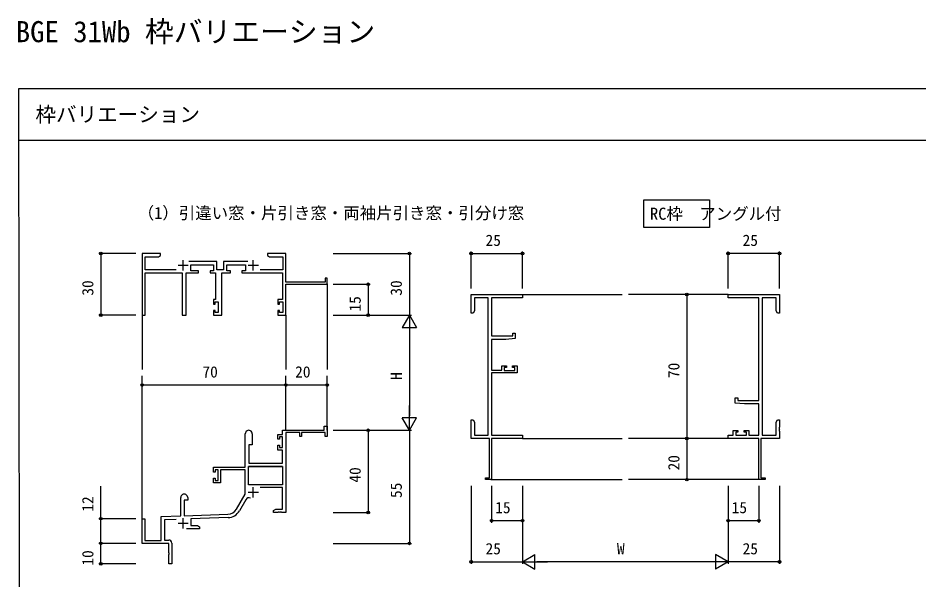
# Model space of a CAD drawing. Units: millimetres, scale not verified. Extents: x -438 to 439, y -599 to 597.
# Drawn here: x -437.6 to 0.6, y 323.4 to 596.7 of the extents above; entities that cross this region are included whole.
import ezdxf
from ezdxf.enums import TextEntityAlignment as Align

# ---------------------------------------------------------------- set-up
doc = ezdxf.new("R2010")
doc.units = ezdxf.units.MM
doc.header["$LTSCALE"] = 4
for name, color, linetype in [('0-1_USER1', 3, 'Continuous'), ('0-2_YKK_11', 7, 'Continuous'), ('0-3_YKK_12', 2, 'Continuous'), ('0-4_YKK_D', 6, 'Continuous'), ('0-5_YKK_ZWAK', 7, 'Continuous')]:
    doc.layers.add(name, color=color, linetype=linetype)
doc.styles.add('ＭＳ ゴシック', font='')
doc.styles.get('ＭＳ ゴシック').set_extended_font_data('MS Gothic')

msp = doc.modelspace()

# ---------------------------------------------------------------- linework, layer by layer
at = {"layer": '0-1_USER1'}
msp.add_lwpolyline([(-133.29, 508.2), (-101.29, 508.2), (-101.29, 494.842), (-133.29, 494.842)], close=True, dxfattribs=at)
at = {"layer": '0-2_YKK_11'}
for p, q in [((-357.272, 473.9), (-357.272, 478.9)), ((-323.172, 473.9), (-323.172, 478.9)), ((-354.772, 476.4), (-359.772, 476.4)), ((-320.672, 476.4), (-325.672, 476.4)), ((-323.172, 363.491), (-323.172, 368.491)), ((-320.672, 365.991), (-325.672, 365.991)), ((-326.779, 362.439), (-329.915, 357.007)), ((-354.772, 350.891), (-359.772, 350.891)), ((-357.272, 348.391), (-357.272, 353.391))]:
    msp.add_line(p, q, dxfattribs=at)
for points in [[(-360.608, 474.3), (-375.672, 474.3), (-375.672, 480.6), (-369.311, 480.6), (-368.272, 481.2), (-368.272, 482.2), (-377.272, 482.2), (-377.272, 452.2), (-375.672, 452.2), (-375.672, 472.7), (-357.722, 472.7), (-357.722, 452.2), (-355.822, 452.2), (-355.822, 472.7), (-349.772, 472.7), (-349.772, 473.7), (-353.572, 473.7), (-353.572, 476.7), (-342.472, 476.7), (-342.472, 473.7), (-344.172, 473.7), (-344.172, 472.7), (-341.572, 472.7), (-341.572, 459.8), (-342.572, 459.8), (-342.572, 457.5), (-341.772, 457.5), (-341.772, 458.6), (-340.272, 458.6), (-340.272, 453.4), (-341.772, 453.4), (-341.772, 454.5), (-342.572, 454.5), (-342.572, 452.2), (-338.472, 452.2), (-338.472, 472.7), (-334.272, 472.7), (-334.272, 473.7), (-335.972, 473.7), (-335.972, 476.7)], [(-335.972, 476.7), (-326.972, 476.7), (-326.972, 473.7), (-328.672, 473.7), (-328.672, 472.7), (-308.972, 472.7), (-308.972, 459.8), (-311.172, 459.8), (-311.172, 457.5), (-310.372, 457.5), (-310.372, 458.6), (-308.872, 458.6), (-308.872, 453.4), (-310.372, 453.4), (-310.372, 454.5), (-311.172, 454.5), (-311.172, 452.2), (-307.272, 452.2), (-307.272, 467.2), (-287.272, 467.2), (-287.272, 470.2), (-288.172, 470.2), (-288.172, 468.2), (-307.272, 468.2), (-307.272, 482.2), (-316.272, 482.2), (-316.272, 481.2), (-315.233, 480.6), (-308.872, 480.6), (-308.872, 474.3), (-319.836, 474.3)], [(-325.893, 478.3), (-337.572, 478.3), (-337.572, 474.3), (-340.872, 474.3), (-340.872, 478.3), (-354.551, 478.3)], [(-208.902, 393.83), (-208.902, 460.57), (-215.642, 460.57), (-215.642, 454.291), (-216.272, 453.2), (-217.272, 453.2), (-217.272, 462.2), (-192.272, 462.2), (-192.272, 460.57), (-207.272, 460.57), (-207.272, 442.1), (-196.972, 442.1), (-196.972, 443.4), (-195.772, 443.4), (-195.772, 440.794), (-200.272, 440.4), (-207.272, 440.4), (-207.272, 425.4), (-202.372, 425.4), (-202.372, 427.5), (-200.072, 427.5), (-200.072, 426.7), (-201.172, 426.7), (-201.172, 425.2), (-195.972, 425.2), (-195.972, 426.7), (-197.072, 426.7), (-197.072, 427.5), (-194.772, 427.5), (-194.772, 424.2), (-207.272, 424.2), (-207.272, 393.83), (-192.272, 393.83), (-192.272, 392.2), (-207.272, 392.2), (-207.272, 372.2), (-210.272, 372.2), (-210.272, 373.1), (-208.272, 373.1), (-208.272, 392.2)], [(-88.774, 412), (-87.574, 412), (-87.574, 410.7), (-77.274, 410.7), (-77.274, 460.57), (-92.274, 460.57), (-92.274, 462.2), (-67.274, 462.2), (-67.274, 453.2), (-68.274, 453.2), (-68.904, 454.291), (-68.904, 460.57), (-75.644, 460.57)], [(-75.644, 460.57), (-75.644, 393.83), (-68.904, 393.83), (-68.904, 400.109), (-68.274, 401.2), (-67.274, 401.2), (-67.274, 397.658), (-67.394, 397.475), (-67.394, 396.925), (-67.274, 396.742), (-67.274, 396.658), (-67.394, 396.475), (-67.394, 395.925), (-67.274, 395.742), (-67.274, 392.2), (-76.274, 392.2), (-76.274, 373.1), (-74.274, 373.1), (-74.274, 372.2), (-77.274, 372.2), (-77.274, 392.2), (-92.274, 392.2), (-92.274, 393.83), (-89.774, 393.83), (-89.774, 396.1), (-87.474, 396.1), (-87.474, 395.3), (-88.574, 395.3), (-88.574, 393.83), (-83.374, 393.83), (-83.374, 395.3), (-84.474, 395.3), (-84.474, 396.1), (-82.174, 396.1), (-82.174, 393.83), (-77.274, 393.83), (-77.274, 409), (-84.274, 409), (-88.774, 409.394), (-88.774, 412)], [(-208.272, 392.2), (-217.272, 392.2), (-217.272, 395.742), (-217.152, 395.925), (-217.152, 396.475), (-217.272, 396.658), (-217.272, 396.742), (-217.152, 396.925), (-217.152, 397.475), (-217.272, 397.658), (-217.272, 401.2), (-216.272, 401.2), (-215.642, 400.109), (-215.642, 393.83), (-208.902, 393.83)], [(-331.326, 357.822), (-327.072, 365.191), (-327.072, 376.991), (-339.072, 376.991), (-339.072, 370.591), (-342.572, 370.591), (-342.572, 372.891), (-341.772, 372.891), (-341.772, 371.791), (-340.272, 371.791), (-340.272, 376.991), (-341.772, 376.991), (-341.772, 375.891), (-342.572, 375.891), (-342.572, 378.191), (-327.072, 378.191), (-327.072, 394.491)], [(-323.672, 394.491), (-323.672, 389.191), (-325.272, 389.191), (-325.272, 380.191), (-308.902, 380.191), (-308.902, 386.591), (-311.172, 386.591), (-311.172, 388.891), (-310.372, 388.891), (-310.372, 387.791), (-308.902, 387.791), (-308.902, 392.991), (-310.372, 392.991), (-310.372, 391.891), (-311.172, 391.891), (-311.172, 394.191), (-308.902, 394.191), (-308.902, 396.191), (-288.772, 396.191), (-288.772, 398.191), (-287.272, 398.191), (-287.272, 393.191), (-288.172, 393.191), (-288.172, 395.091), (-299.772, 395.091), (-299.772, 393.191), (-300.572, 393.191), (-300.572, 395.091), (-307.272, 395.091), (-307.272, 356.191), (-309.314, 356.191), (-309.497, 356.311), (-310.047, 356.311), (-310.23, 356.191), (-310.314, 356.191), (-310.497, 356.311), (-311.047, 356.311), (-311.23, 356.191), (-313.272, 356.191), (-313.272, 357.191)], [(-308.902, 378.561), (-325.442, 378.561), (-308.902, 378.561)], [(-308.902, 378.561), (-308.902, 369.591), (-325.442, 369.591), (-325.442, 378.561)], [(-313.272, 357.191), (-312.181, 357.821), (-308.902, 357.821), (-308.902, 368.391), (-319.774, 368.391)], [(-362.772, 341.321), (-362.772, 331.191), (-364.272, 331.191), (-364.272, 335.733), (-364.152, 335.916), (-364.152, 336.466), (-364.272, 336.649), (-364.272, 341.191), (-377.272, 341.191), (-377.272, 353.191), (-375.872, 353.191), (-375.872, 342.591), (-367.972, 342.591), (-367.972, 354.191), (-358.472, 354.523), (-358.472, 363.491)], [(-355.072, 363.491), (-355.072, 362.191), (-356.772, 362.191), (-356.772, 354.582), (-335.482, 355.326)], [(-360.705, 352.814), (-366.342, 352.617), (-366.342, 342.821), (-364.272, 342.821)], [(-335.425, 353.697), (-353.572, 353.063), (-353.572, 349.821), (-350.363, 349.821), (-349.272, 349.191), (-349.272, 348.191), (-355.622, 348.191)]]:
    msp.add_lwpolyline(points, dxfattribs=at)
for centre, radius, start, end in [((-325.372, 394.491), 1.7, 359.99999, 180.00001), ((-356.772, 363.491), 1.7, 359.99999, 180.00001), ((-325.22, 361.539), 1.8, 65.29866, 149.99999), ((-335.656, 360.322), 5, 271.99999, 330), ((-335.656, 360.322), 6.63, 272, 330), ((-364.272, 341.321), 1.5, 0.00001, 89.99999)]:
    msp.add_arc(centre, radius, start, end, dxfattribs=at)
at = {"layer": '0-3_YKK_12'}
for p, q in [((-287.272, 467.493), (-287.272, 425.692)), ((-192.272, 462.2), (-143.773, 462.2)), ((-92.274, 462.2), (-140.773, 462.2)), ((-377.272, 453.448), (-377.272, 425.692)), ((-307.272, 452.193), (-307.272, 425.692)), ((-377.272, 352.624), (-377.272, 422.692)), ((-307.272, 396.191), (-307.272, 422.692)), ((-287.272, 396.191), (-287.272, 422.692)), ((-192.272, 392.2), (-143.773, 392.2)), ((-92.274, 392.2), (-140.773, 392.2)), ((-207.572, 372.2), (-143.773, 372.2)), ((-76.974, 372.2), (-140.773, 372.2))]:
    msp.add_line(p, q, dxfattribs=at)
at = {"layer": '0-4_YKK_D'}
for p, q in [((-380.272, 482.2), (-398.272, 482.2)), ((-397.272, 482.2), (-397.272, 452.2)), ((-284.272, 482.2), (-246.272, 482.2)), ((-247.272, 482.2), (-247.272, 452.2)), ((-217.272, 465.2), (-217.272, 483.2)), ((-217.272, 482.2), (-192.272, 482.2)), ((-192.272, 465.2), (-192.272, 483.2)), ((-92.274, 465.2), (-92.274, 483.2)), ((-67.274, 482.2), (-92.274, 482.2)), ((-67.274, 465.2), (-67.274, 483.2)), ((-284.272, 467.2), (-266.272, 467.2)), ((-267.272, 467.2), (-267.272, 452.2)), ((-95.274, 462.2), (-113.274, 462.2)), ((-112.274, 462.2), (-112.274, 392.2)), ((-380.272, 452.2), (-398.272, 452.2)), ((-284.272, 452.2), (-246.272, 452.2)), ((-284.272, 452.2), (-266.272, 452.2)), ((-284.272, 452.193), (-246.272, 452.193)), ((-247.272, 452.193), (-250.772, 446.13)), ((-247.272, 452.193), (-243.772, 446.13)), ((-247.272, 452.193), (-247.272, 440.068)), ((-250.772, 446.13), (-243.772, 446.13)), ((-247.272, 445.193), (-247.272, 403.191)), ((-377.272, 401.191), (-377.272, 419.191)), ((-307.272, 418.191), (-377.272, 418.191)), ((-307.272, 401.191), (-307.272, 419.191)), ((-307.272, 401.191), (-307.272, 419.191)), ((-287.272, 418.191), (-307.272, 418.191)), ((-287.272, 401.191), (-287.272, 419.191)), ((-247.272, 396.191), (-247.272, 408.315)), ((-247.272, 396.191), (-250.772, 402.253)), ((-243.772, 402.253), (-250.772, 402.253)), ((-247.272, 396.191), (-243.772, 402.253)), ((-284.272, 396.191), (-246.272, 396.191)), ((-284.272, 396.191), (-246.272, 396.191)), ((-284.272, 396.191), (-266.272, 396.191)), ((-267.272, 396.191), (-267.272, 356.191)), ((-247.272, 396.191), (-247.272, 341.191)), ((-95.274, 392.2), (-113.274, 392.2)), ((-95.274, 392.2), (-113.274, 392.2)), ((-112.274, 392.2), (-112.274, 372.2)), ((-217.272, 369.2), (-217.272, 331.2)), ((-207.272, 369.2), (-207.272, 351.2)), ((-192.272, 369.2), (-192.272, 351.2)), ((-192.272, 369.2), (-192.272, 331.2)), ((-192.272, 369.2), (-192.272, 331.2)), ((-95.274, 372.2), (-113.274, 372.2)), ((-92.274, 369.2), (-92.274, 351.2)), ((-92.274, 369.2), (-92.274, 331.2)), ((-92.274, 369.2), (-92.274, 331.2)), ((-77.274, 369.2), (-77.274, 351.2)), ((-67.274, 369.2), (-67.274, 331.2)), ((-284.272, 356.191), (-266.272, 356.191)), ((-380.272, 353.191), (-398.272, 353.191)), ((-192.272, 352.2), (-207.272, 352.2)), ((-77.274, 352.2), (-92.274, 352.2)), ((-380.272, 341.191), (-398.272, 341.191)), ((-380.272, 341.191), (-398.272, 341.191)), ((-397.272, 331.191), (-397.272, 341.191)), ((-284.272, 341.191), (-246.272, 341.191)), ((-192.272, 332.2), (-186.21, 335.7)), ((-186.21, 328.7), (-186.21, 335.7)), ((-92.274, 332.2), (-98.337, 335.7)), ((-98.337, 335.7), (-98.337, 328.7)), ((-380.272, 331.191), (-398.272, 331.191)), ((-217.272, 332.2), (-192.272, 332.2)), ((-192.272, 332.2), (-186.21, 328.7)), ((-192.272, 332.2), (-180.148, 332.2)), ((-99.274, 332.2), (-185.272, 332.2)), ((-92.274, 332.2), (-104.399, 332.2)), ((-92.274, 332.2), (-98.337, 328.7)), ((-67.274, 332.2), (-92.274, 332.2))]:
    msp.add_line(p, q, dxfattribs=at)
msp.add_lwpolyline([(-397.272, 341.191), (-397.272, 353.191), (-397.272, 368.945)], dxfattribs=at)
for centre in [(-397.272, 482.2), (-247.272, 482.2), (-217.272, 482.2), (-192.272, 482.2), (-92.274, 482.2), (-67.274, 482.2), (-267.272, 467.2), (-112.274, 462.2), (-397.272, 452.2), (-267.272, 452.2), (-377.272, 418.191), (-307.272, 418.191), (-307.272, 418.191), (-287.272, 418.191), (-267.272, 396.191), (-112.274, 392.2), (-112.274, 392.2), (-112.274, 372.2), (-267.272, 356.191), (-397.272, 353.191), (-207.272, 352.2), (-192.272, 352.2), (-92.274, 352.2), (-77.274, 352.2), (-397.272, 341.191), (-397.272, 341.191), (-247.272, 341.191), (-397.272, 331.191), (-217.272, 332.2), (-67.274, 332.2)]:
    msp.add_circle(centre, 0.637, dxfattribs=at)
at = {"layer": '0-5_YKK_ZWAK'}
for p, q in [((-437.3, 562.2), (-436.3, -599.3)), ((437.7, 562.2), (-437.3, 562.2)), ((437.7, 537.2), (-437.3, 537.2))]:
    msp.add_line(p, q, dxfattribs=at)

# ---------------------------------------------------------------- texts
at = {"layer": '0-1_USER1', "style": 'ＭＳ ゴシック'}
for s, height, p in [('BGE 31Wb 枠バリエーション', 10.26, (-438.652, 581.882)), ('枠バリエーション', 7.331, (-429.095, 543.973)), ('（1）引違い窓・片引き窓・両袖片引き窓・引分け窓', 5.865, (-379.391, 497.2)), ('RC枠\u3000アングル付\u3000', 5.865, (-130.255, 496.836))]:
    msp.add_text(s, height=height, dxfattribs=at).set_placement(p, align=Align.BOTTOM_LEFT)
at = {"layer": '0-4_YKK_D', "style": 'ＭＳ ゴシック'}
for s, p in [('25', (-210.227, 484.2)), ('25', (-85.229, 484.2)), ('70', (-347.897, 420.191)), ('20', (-302.812, 420.191)), ('15', (-205.525, 354.2)), ('15', (-90.527, 354.2)), ('25', (-210.227, 334.2)), ('W', (-146.322, 334.2)), ('25', (-85.229, 334.2))]:
    msp.add_text(s, height=5.499, dxfattribs=at).set_placement(p, align=Align.BOTTOM_LEFT)
for s, p in [('30', (-399.272, 461.66)), ('30', (-249.272, 461.66)), ('15', (-269.272, 453.947)), ('70', (-114.274, 421.575)), ('H', (-249.272, 420.697)), ('20', (-114.274, 376.66)), ('40', (-269.272, 370.736)), ('55', (-249.272, 363.236)), ('12', (-399.272, 356.59)), ('10', (-399.272, 330.353))]:
    msp.add_text(s, height=5.499, rotation=90, dxfattribs=at).set_placement(p, align=Align.BOTTOM_LEFT)

doc.saveas('drawing.dxf')
